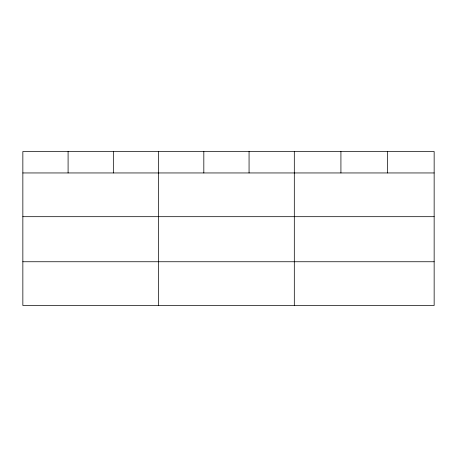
<?xml version="1.0" encoding="UTF-8"?>
<svg xmlns="http://www.w3.org/2000/svg" width="457" height="457" viewBox="0 0 457 457"><rect width="100%" height="100%" fill="white"/><g stroke="black" fill="none" stroke-linecap="round" stroke-linejoin="round"><path stroke-width="0.69" d="M434.15 216.687L434.15 151.513L22.85 151.513L22.85 305.487L434.15 305.487L434.15 216.687L22.85 216.687M22.85 172.952L434.15 172.952M22.85 261.747L434.15 261.747M387.536 151.513L387.536 172.952M340.922 151.513L340.922 172.952M294.308 151.513L294.308 305.487M249.065 151.513L249.065 172.952M203.822 151.513L203.822 172.952M158.579 151.513L158.579 305.487M113.336 151.513L113.336 172.952M68.093 151.513L68.093 172.952"/></g></svg>
